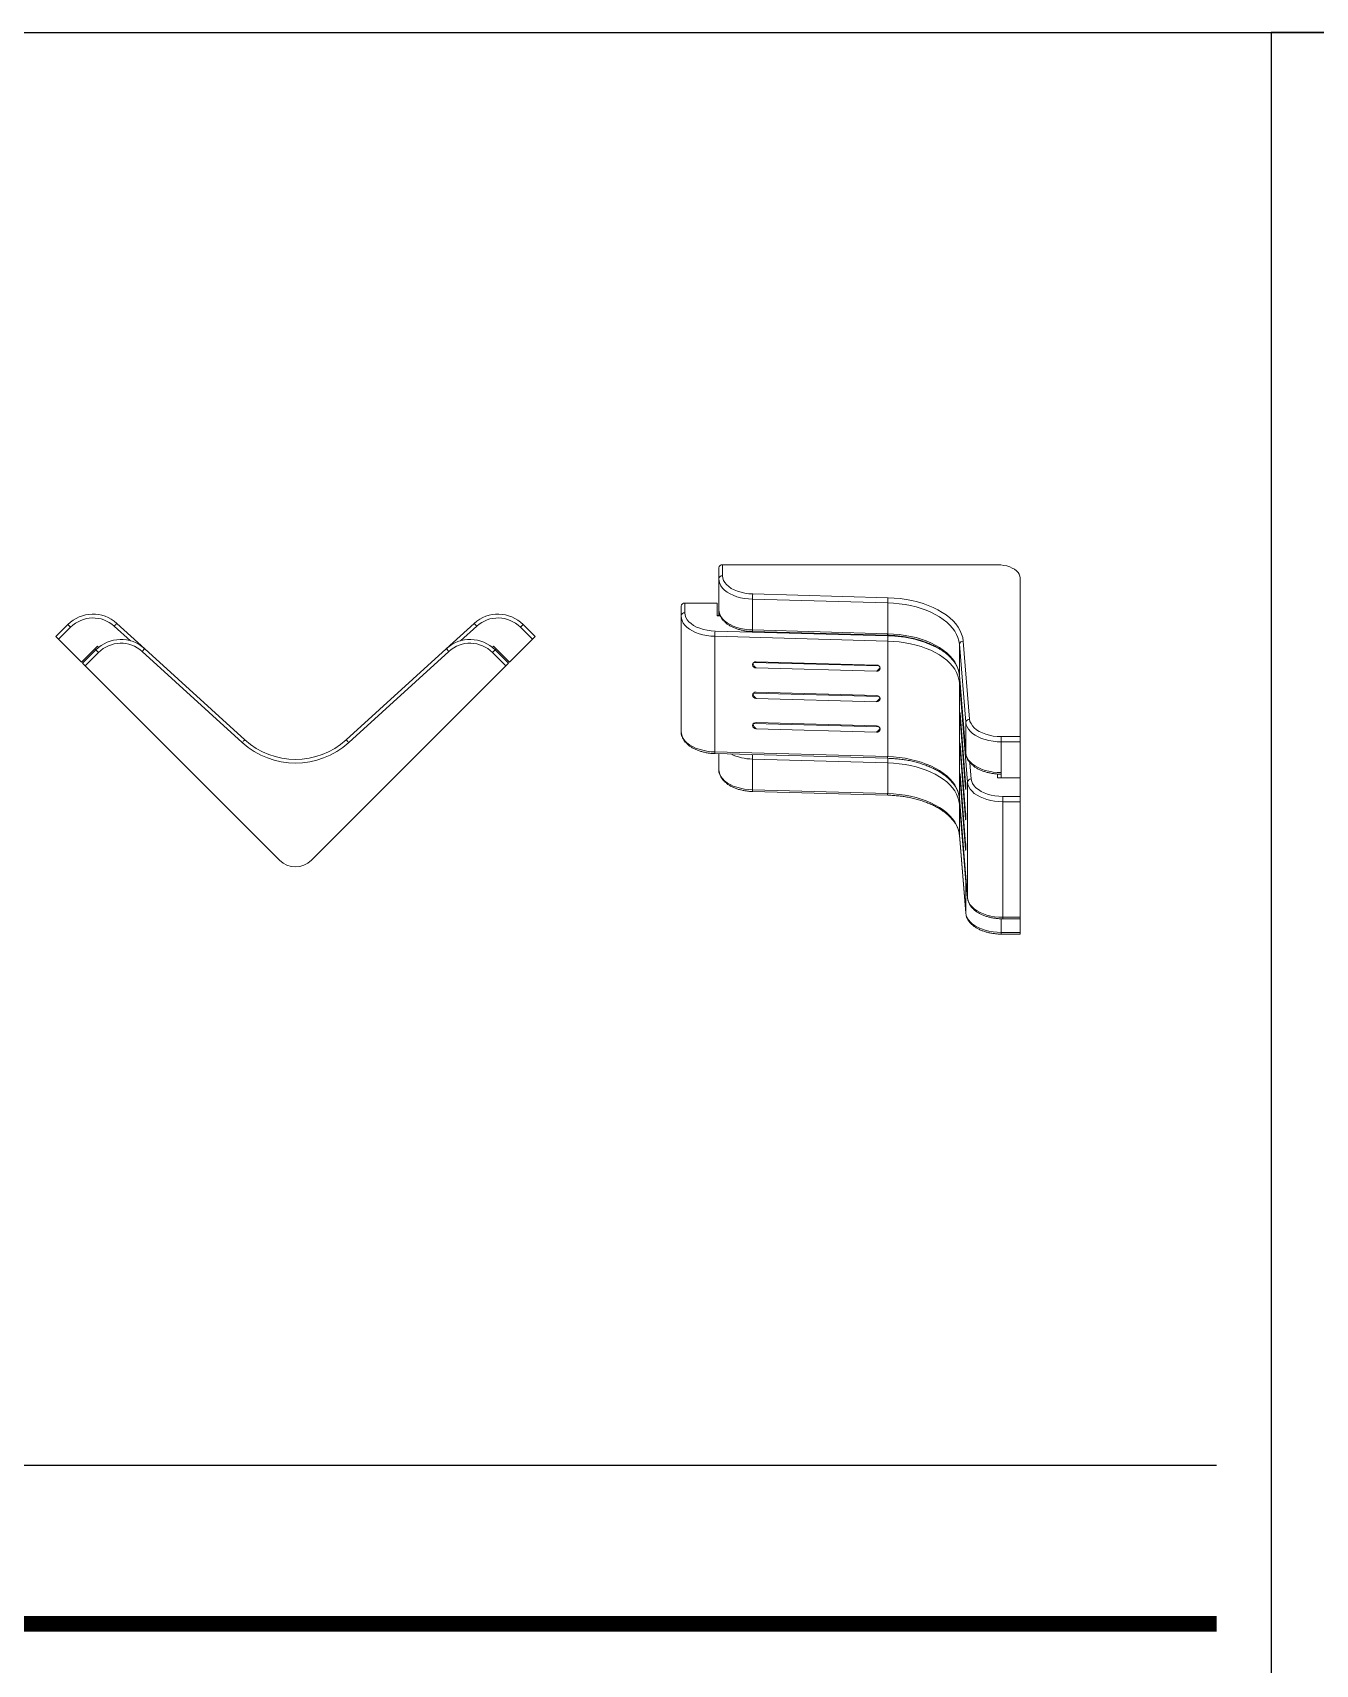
# Model space of a CAD drawing. Extents: x -256 to 8104, y -176 to 5714.
# Drawn here: x 6471 to 7280, y 4509 to 5538 of the extents above; entities that cross this region are included whole.
import ezdxf

# ---------------------------------------------------------------- set-up
doc = ezdxf.new("R2010")
doc.units = 0
doc.header["$LTSCALE"] = 30
doc.layers.get('0').update_dxf_attribs({"linetype": 'CONTINUOUS'})
doc.layers.add('curior-0Line', color=252, linetype='CONTINUOUS')
doc.layers.add('부자재', color=4, linetype='CONTINUOUS')

# ---------------------------------------------------------------- blocks, each defined once
blk = doc.blocks.new('U_T170_TOP')
at = {"color": 0, "lineweight": 15}
for p, q in [((-15.91, 15.91), (-15.1, 16.72)), ((-14.93, 16.54), (-15.73, 15.73)), ((-14.93, 16.54), (-15.1, 16.72)), ((-10.96, 15.63), (-12.03, 16.61)), ((-11.86, 16.79), (-10.01, 15.11)), ((10.01, 15.11), (11.86, 16.79)), ((12.03, 16.61), (10.96, 15.63)), ((14.93, 16.54), (15.1, 16.72)), ((15.73, 15.73), (14.93, 16.54)), ((15.1, 16.72), (15.91, 15.91)), ((-15.73, 15.73), (-15.91, 15.91)), ((-14.21, 14.21), (-15.73, 15.73)), ((-13.15, 15.27), (-14.21, 14.21)), ((-13.15, 15.27), (-13.07, 15.19)), ((13.07, 15.19), (13.15, 15.27)), ((14.21, 14.21), (13.15, 15.27)), ((15.73, 15.73), (14.21, 14.21)), ((15.91, 15.91), (15.73, 15.73)), ((-14.14, 14.14), (-13.25, 15.03)), ((-13.97, 13.97), (-14.14, 14.14)), ((-13.08, 14.85), (-13.97, 13.97)), ((-13.26, 15.03), (-13.33, 15.1)), ((-13.08, 14.85), (-13.25, 15.03)), ((-3.53, 8.88), (-10.18, 14.92)), ((-10.01, 15.11), (-3.37, 9.06)), ((3.37, 9.06), (10.01, 15.11)), ((10.18, 14.92), (3.53, 8.88)), ((13.08, 14.85), (13.25, 15.03)), ((13.97, 13.97), (13.08, 14.85)), ((13.25, 15.03), (14.14, 14.14)), ((13.33, 15.1), (13.26, 15.03)), ((14.14, 14.14), (13.97, 13.97)), ((-1.06, 1.06), (-13.97, 13.97)), ((13.97, 13.97), (1.06, 1.06))]:
    blk.add_line(p, q, dxfattribs=at)
at = {"color": 0, "lineweight": 15, "flags": 128}
for points in [[(-12.03, 16.61), (-12, 16.64), (-11.96, 16.68), (-11.94, 16.71), (-11.91, 16.74), (-11.89, 16.76), (-11.87, 16.78), (-11.86, 16.79), (-11.86, 16.79)], [(12.03, 16.61), (12, 16.64), (11.96, 16.68), (11.93, 16.71), (11.91, 16.74), (11.89, 16.76), (11.87, 16.78), (11.86, 16.79), (11.86, 16.79)], [(-10.18, 14.92), (-10.14, 14.96), (-10.11, 14.99), (-10.08, 15.03), (-10.06, 15.05), (-10.04, 15.08), (-10.02, 15.09), (-10.01, 15.1), (-10.01, 15.11)], [(10.18, 14.92), (10.14, 14.96), (10.11, 14.99), (10.08, 15.03), (10.06, 15.05), (10.04, 15.08), (10.02, 15.09), (10.01, 15.1), (10.01, 15.11)], [(-3.53, 8.88), (-3.5, 8.91), (-3.47, 8.95), (-3.44, 8.98), (-3.41, 9.01), (-3.39, 9.03), (-3.38, 9.05), (-3.37, 9.06), (-3.37, 9.06)], [(3.53, 8.88), (3.5, 8.91), (3.47, 8.95), (3.44, 8.98), (3.41, 9.01), (3.39, 9.03), (3.38, 9.05), (3.37, 9.06), (3.37, 9.06)]]:
    blk.add_lwpolyline(points, dxfattribs=at)
at = {"color": 0, "lineweight": 15}
for centre, radius, start, end in [((-13.44, 15.05), 2.35, 47.6983, 135), ((13.44, 15.05), 2.35, 45, 132.3017), ((-13.44, 15.05), 2.1, 47.6983, 135), ((13.44, 15.05), 2.1, 45, 132.3017), ((-11.59, 13.37), 2.35, 47.6983, 135), ((-11.59, 13.37), 2.1, 47.6983, 135), ((11.59, 13.37), 2.35, 45, 132.3017), ((11.59, 13.37), 2.1, 45, 132.3017), ((0, 12.76), 5.25, 227.6983, 312.3017), ((0, 12.76), 5, 227.6983, 312.3017), ((0, 2.12), 1.5, 225, 315)]:
    blk.add_arc(centre, radius, start, end, dxfattribs=at)
blk = doc.blocks.new('U_T170_ISO')
at = {"color": 0, "lineweight": 15}
for p, q in [((-8.75, 11.32), (-8.75, 12.05)), ((-8.5, 12.26), (-8.5, 11.53)), ((9.75, 12.26), (-8.5, 12.26)), ((-8.75, 9.28), (-8.75, 11.32)), ((11.25, 0.85), (11.25, 11.39)), ((2.46, 9.73), (-6.51, 9.97)), ((-6.51, 9.97), (-6.51, 7.93)), ((-6.5, 10.32), (2.47, 10.07)), ((-11.25, 8.86), (-11.25, 9.52)), ((-11.25, 1.19), (-11.25, 8.86)), ((-11, 9.72), (-11, 9.07)), ((-8.85, 9.72), (-11, 9.72)), ((-8.85, 8.86), (-8.85, 9.72)), ((-8.67, 8.9), (-8.85, 8.9)), ((-8.65, 8.86), (-8.85, 8.86)), ((-8.75, 8.9), (-8.75, 9.28)), ((2.46, 7.68), (2.46, 9.73)), ((-9, 7.85), (2.47, 7.54)), ((-6.51, 7.93), (2.46, 7.68)), ((-6.51, 7.82), (2.47, 7.58)), ((2.46, 7.19), (-9.01, 7.51)), ((-9.01, 7.51), (-9.01, -0.17)), ((2.46, -0.48), (2.46, 7.19)), ((7.64, 1.8), (7.22, 6.98)), ((7.22, 6.98), (7.22, 4.94)), ((7.47, 7.19), (7.89, 2.01)), ((-6.51, 5.62), (-6.51, 5.65)), ((-6.44, 5.76), (1.89, 5.54)), ((1.71, 5.6), (-6.26, 5.82)), ((-6.26, 5.41), (1.71, 5.19)), ((7.22, 4.94), (7.64, -0.24)), ((7.22, 4.92), (7.22, 4.94)), ((7.22, 4.92), (7.64, -0.26)), ((7.76, -2.18), (7.22, 4.45)), ((7.22, 4.45), (7.22, -3.23)), ((-6.51, 3.6), (-6.51, 3.63)), ((-6.44, 3.74), (1.89, 3.52)), ((1.71, 3.58), (-6.26, 3.8)), ((-6.26, 3.39), (1.71, 3.17)), ((7.24, 2.34), (7.26, 2.34)), ((7.63, -2.2), (7.26, 2.4)), ((-6.51, 1.58), (-6.51, 1.61)), ((-6.44, 1.72), (1.89, 1.5)), ((1.71, 1.56), (-6.26, 1.78)), ((-6.26, 1.37), (1.71, 1.15)), ((7.26, 1.99), (7.63, -2.61)), ((7.64, -0.24), (7.64, 1.8)), ((7.26, 0.32), (7.24, 0.32)), ((7.63, -4.22), (7.26, 0.38)), ((9.99, 0.51), (9.99, 0.85)), ((9.99, 0.85), (11.25, 0.85)), ((11.25, 0.51), (9.99, 0.51)), ((9.99, 0.51), (9.99, -1.54)), ((11.25, 0.85), (11.25, 0.51)), ((11.25, 0.51), (11.25, -1.88)), ((-9.01, -0.17), (2.46, -0.48)), ((-9.01, -0.27), (2.47, -0.59)), ((-8.75, -1.33), (-8.75, -0.28)), ((2.46, -0.89), (-6.51, -0.65)), ((-6.51, -0.65), (-6.51, -2.69)), ((2.46, -2.93), (2.46, -0.89)), ((7.26, -0.03), (7.63, -4.63)), ((7.64, -0.26), (7.64, -0.24)), ((7.92, -0.88), (8.01, -1.97)), ((7.26, -1.7), (7.24, -1.7)), ((7.63, -6.25), (7.26, -1.64)), ((7.26, -2.05), (7.63, -6.65)), ((9.75, -1.88), (9.75, -1.63)), ((11.25, -1.88), (9.75, -1.88)), ((9.99, -1.54), (10, -1.54)), ((9.99, -1.64), (9.99, -1.54)), ((9.99, -1.64), (10, -1.64)), ((10, -1.54), (10, -1.88)), ((11.25, -3.12), (11.25, -1.88)), ((-6.51, -2.69), (2.46, -2.93)), ((-6.51, -2.79), (2.47, -3.04)), ((7.22, -3.23), (7.76, -9.85)), ((7.22, -3.24), (7.22, -3.23)), ((7.22, -3.24), (7.76, -9.87)), ((7.76, -9.85), (7.76, -2.18)), ((10.11, -3.47), (10.11, -3.12)), ((10.11, -3.12), (11.25, -3.12)), ((11.25, -3.12), (11.25, -3.47)), ((7.64, -8.82), (7.22, -3.64)), ((7.22, -3.64), (7.22, -5.68)), ((11.25, -3.47), (10.11, -3.47)), ((10.11, -3.47), (10.11, -11.14)), ((11.25, -3.47), (11.25, -11.14)), ((7.22, -5.68), (7.64, -10.86)), ((7.22, -5.69), (7.22, -5.68)), ((7.22, -5.69), (7.64, -10.87)), ((7.64, -10.86), (7.64, -8.82)), ((7.76, -9.87), (7.76, -9.85)), ((7.64, -10.87), (7.64, -10.86)), ((9.99, -11.25), (9.99, -12.15)), ((10.11, -11.14), (11.25, -11.14)), ((10.11, -11.25), (10.11, -11.14)), ((10.11, -11.25), (11.25, -11.25)), ((11.25, -11.14), (11.25, -11.25)), ((11.25, -11.25), (11.25, -12.15)), ((9.99, -12.15), (11.25, -12.15)), ((9.99, -12.26), (9.99, -12.15)), ((9.99, -12.26), (11.25, -12.26)), ((11.25, -12.15), (11.25, -12.26))]:
    blk.add_line(p, q, dxfattribs=at)
at = {"color": 0, "lineweight": 15, "flags": 128}
for points in [[(11.25, 11.39), (11.23, 11.51), (11.19, 11.63), (11.11, 11.75), (11.01, 11.86), (10.88, 11.96), (10.73, 12.04), (10.56, 12.12), (10.37, 12.18), (10.17, 12.22), (9.96, 12.25), (9.75, 12.26)], [(-6.51, 9.97), (-6.78, 9.99), (-7.05, 10.02), (-7.31, 10.07), (-7.56, 10.14), (-7.79, 10.23), (-8, 10.33), (-8.19, 10.45), (-8.36, 10.57), (-8.5, 10.71), (-8.61, 10.86), (-8.69, 11.01), (-8.73, 11.17), (-8.75, 11.32)], [(-8.5, 11.53), (-8.48, 11.38), (-8.43, 11.22), (-8.35, 11.08), (-8.24, 10.94), (-8.09, 10.81), (-7.92, 10.69), (-7.72, 10.59), (-7.51, 10.5), (-7.27, 10.43), (-7.02, 10.37), (-6.76, 10.33), (-6.5, 10.32)], [(2.47, 10.07), (2.88, 10.05), (3.28, 10.02), (3.68, 9.96), (4.07, 9.89), (4.44, 9.79), (4.81, 9.69), (5.15, 9.56), (5.48, 9.42), (5.79, 9.27), (6.08, 9.1), (6.35, 8.93), (6.59, 8.74), (6.8, 8.53), (6.99, 8.33), (7.14, 8.11), (7.27, 7.88), (7.37, 7.66), (7.44, 7.42), (7.47, 7.19)], [(-9.01, 7.51), (-9.28, 7.52), (-9.55, 7.56), (-9.81, 7.61), (-10.06, 7.68), (-10.29, 7.77), (-10.5, 7.87), (-10.69, 7.98), (-10.86, 8.11), (-11, 8.25), (-11.11, 8.39), (-11.19, 8.55), (-11.23, 8.7), (-11.25, 8.86)], [(-11, 9.07), (-10.98, 8.91), (-10.93, 8.76), (-10.85, 8.61), (-10.74, 8.48), (-10.59, 8.35), (-10.42, 8.23), (-10.22, 8.12), (-10.01, 8.04), (-9.77, 7.96), (-9.52, 7.91), (-9.26, 7.87), (-9, 7.85)], [(-8.75, 9.28), (-8.73, 9.12), (-8.69, 8.97), (-8.61, 8.82), (-8.5, 8.67), (-8.36, 8.53), (-8.19, 8.41), (-8, 8.29), (-7.79, 8.19), (-7.56, 8.1), (-7.31, 8.03), (-7.05, 7.98), (-6.78, 7.95), (-6.51, 7.93)], [(7.22, 6.98), (7.19, 7.2), (7.12, 7.42), (7.03, 7.64), (6.91, 7.85), (6.76, 8.06), (6.58, 8.26), (6.38, 8.45), (6.15, 8.63), (5.9, 8.8), (5.62, 8.96), (5.33, 9.11), (5.01, 9.24), (4.68, 9.36), (4.34, 9.46), (3.98, 9.55), (3.61, 9.62), (3.23, 9.67), (2.85, 9.71), (2.46, 9.73)], [(2.46, 7.68), (2.85, 7.66), (3.23, 7.63), (3.61, 7.57), (3.98, 7.5), (4.34, 7.42), (4.68, 7.32), (5.01, 7.2), (5.33, 7.07), (5.62, 6.92), (5.9, 6.76), (6.15, 6.59), (6.38, 6.41), (6.58, 6.22), (6.76, 6.02), (6.91, 5.81), (7.03, 5.6), (7.12, 5.38), (7.19, 5.16), (7.22, 4.94)], [(7.22, 4.45), (7.19, 4.67), (7.12, 4.89), (7.03, 5.11), (6.91, 5.32), (6.76, 5.53), (6.58, 5.73), (6.38, 5.92), (6.15, 6.1), (5.9, 6.27), (5.62, 6.43), (5.33, 6.58), (5.01, 6.71), (4.68, 6.83), (4.34, 6.93), (3.98, 7.01), (3.61, 7.08), (3.23, 7.14), (2.85, 7.17), (2.46, 7.19)], [(7.24, 2.34), (7.24, 2.38), (7.25, 2.41), (7.25, 2.43), (7.25, 2.44), (7.25, 2.45), (7.25, 2.44), (7.25, 2.43), (7.26, 2.4)], [(-11.25, 1.19), (-11.23, 1.03), (-11.19, 0.87), (-11.11, 0.72), (-11, 0.57), (-10.86, 0.44), (-10.69, 0.31), (-10.5, 0.19), (-10.29, 0.09), (-10.06, 0.01), (-9.81, -0.06), (-9.55, -0.12), (-9.28, -0.15), (-9.01, -0.17)], [(9.99, 0.51), (9.72, 0.51), (9.45, 0.54), (9.18, 0.59), (8.93, 0.65), (8.69, 0.73), (8.47, 0.83), (8.27, 0.94), (8.1, 1.06), (7.95, 1.19), (7.83, 1.34), (7.73, 1.49), (7.67, 1.64), (7.64, 1.8)], [(7.89, 2.01), (7.92, 1.86), (7.99, 1.71), (8.08, 1.56), (8.21, 1.43), (8.36, 1.3), (8.54, 1.19), (8.75, 1.09), (8.97, 1.01), (9.21, 0.94), (9.46, 0.89), (9.73, 0.86), (9.99, 0.85)], [(7.24, 0.32), (7.24, 0.36), (7.25, 0.39), (7.25, 0.41), (7.25, 0.42), (7.25, 0.43), (7.25, 0.42), (7.25, 0.4), (7.26, 0.38)], [(2.46, -0.48), (2.85, -0.5), (3.23, -0.54), (3.61, -0.59), (3.98, -0.66), (4.34, -0.75), (4.68, -0.85), (5.01, -0.97), (5.33, -1.1), (5.62, -1.25), (5.9, -1.4), (6.15, -1.57), (6.38, -1.76), (6.58, -1.95), (6.76, -2.15), (6.91, -2.35), (7.03, -2.57), (7.12, -2.78), (7.19, -3.01), (7.22, -3.23)], [(7.22, -3.64), (7.19, -3.41), (7.12, -3.19), (7.03, -2.97), (6.91, -2.76), (6.76, -2.55), (6.58, -2.36), (6.38, -2.16), (6.15, -1.98), (5.9, -1.81), (5.62, -1.65), (5.33, -1.51), (5.01, -1.38), (4.68, -1.26), (4.34, -1.16), (3.98, -1.07), (3.61, -1), (3.23, -0.95), (2.85, -0.91), (2.46, -0.89)], [(7.64, -0.24), (7.67, -0.4), (7.73, -0.56), (7.83, -0.71), (7.95, -0.85), (8.1, -0.98), (8.27, -1.1), (8.47, -1.21), (8.69, -1.31), (8.93, -1.39), (9.18, -1.45), (9.45, -1.5), (9.72, -1.53), (9.99, -1.54)], [(-8.75, -1.33), (-8.73, -1.49), (-8.69, -1.65), (-8.61, -1.8), (-8.5, -1.94), (-8.36, -2.08), (-8.19, -2.21), (-8, -2.32), (-7.79, -2.43), (-7.56, -2.51), (-7.31, -2.58), (-7.05, -2.63), (-6.78, -2.67), (-6.51, -2.69)], [(7.24, -1.7), (7.24, -1.66), (7.25, -1.63), (7.25, -1.61), (7.25, -1.6), (7.25, -1.59), (7.25, -1.6), (7.25, -1.62), (7.26, -1.64)], [(8.01, -1.97), (8.04, -2.12), (8.1, -2.27), (8.2, -2.41), (8.32, -2.55), (8.48, -2.67), (8.66, -2.79), (8.86, -2.88), (9.09, -2.97), (9.33, -3.03), (9.58, -3.08), (9.84, -3.11), (10.11, -3.12)], [(2.46, -2.93), (2.85, -2.95), (3.23, -2.99), (3.61, -3.04), (3.98, -3.11), (4.34, -3.2), (4.68, -3.3), (5.01, -3.42), (5.33, -3.55), (5.62, -3.7), (5.9, -3.85), (6.15, -4.02), (6.38, -4.21), (6.58, -4.4), (6.76, -4.6), (6.91, -4.8), (7.03, -5.02), (7.12, -5.23), (7.19, -5.45), (7.22, -5.68)], [(7.64, -2.55), (7.64, -2.59), (7.64, -2.62), (7.64, -2.64), (7.64, -2.65), (7.64, -2.66), (7.64, -2.65), (7.63, -2.64), (7.63, -2.61)], [(10.11, -3.47), (9.83, -3.46), (9.56, -3.43), (9.3, -3.39), (9.05, -3.32), (8.81, -3.24), (8.59, -3.15), (8.39, -3.04), (8.21, -2.92), (8.07, -2.78), (7.94, -2.64), (7.85, -2.49), (7.79, -2.33), (7.76, -2.18)], [(7.64, -4.57), (7.64, -4.61), (7.64, -4.64), (7.64, -4.66), (7.64, -4.67), (7.64, -4.68), (7.64, -4.67), (7.63, -4.66), (7.63, -4.63)], [(7.64, -6.59), (7.64, -6.63), (7.64, -6.66), (7.64, -6.68), (7.64, -6.7), (7.64, -6.7), (7.64, -6.69), (7.63, -6.68), (7.63, -6.65)], [(7.7, -9.04), (7.67, -8.97), (7.64, -8.82)], [(7.76, -9.85), (7.79, -10.01), (7.85, -10.16), (7.94, -10.31), (8.07, -10.46), (8.21, -10.59), (8.39, -10.71), (8.59, -10.82), (8.81, -10.92), (9.05, -11), (9.3, -11.06), (9.56, -11.11), (9.83, -11.14), (10.11, -11.14)], [(7.64, -10.86), (7.67, -11.02), (7.73, -11.17), (7.83, -11.32), (7.95, -11.46), (8.1, -11.6), (8.27, -11.72), (8.47, -11.83), (8.69, -11.92), (8.93, -12), (9.18, -12.07), (9.45, -12.11), (9.72, -12.14), (9.99, -12.15)]]:
    blk.add_lwpolyline(points, dxfattribs=at)
at = {"color": 0, "lineweight": 15}
for centre, radius, start, end in [((-8.52, 12.03), 0.231, 84.8175, 173.6488), ((-8.52, 11.3), 0.231, 84.8175, 173.6488), ((-1.37, 9.97), 5.14, 176.1209, 180.0085), ((7.6, 9.73), 5.14, 176.1213, 180.0084), ((-11.02, 9.49), 0.231, 84.8175, 173.6487), ((-11.02, 8.84), 0.231, 84.8175, 173.6487), ((-3.87, 7.51), 5.14, 176.1212, 180.0082), ((-5.99, 7.9), 0.521, 176.8578, 188.5235), ((2.98, 7.66), 0.522, 176.8667, 188.5065), ((7.6, 7.19), 5.14, 176.1213, 180.0084), ((2.43, 0.13), 7.41, 61.8305, 89.6456), ((7.46, 6.95), 0.238, 86.7837, 173.5888), ((-6.29, 5.6), 0.223, 82.8643, 173.7701), ((-6.28, 5.65), 0.238, 186.4109, 273.2166), ((1.73, 5.36), 0.238, 6.4112, 93.2164), ((1.74, 5.42), 0.223, 262.8645, 353.7699), ((7.4, 4.44), 0.181, 145.7987, 179.3784), ((-6.29, 3.58), 0.223, 82.8642, 173.7701), ((-6.28, 3.63), 0.238, 186.4109, 273.2166), ((1.73, 3.34), 0.238, 6.4111, 93.2164), ((1.74, 3.39), 0.223, 262.8645, 353.7699), ((12.38, 2.34), 5.14, 179.9921, 183.8789), ((-6.29, 1.56), 0.223, 82.8642, 173.7701), ((-6.28, 1.61), 0.238, 186.4108, 273.2167), ((1.73, 1.32), 0.238, 6.4111, 93.2165), ((1.74, 1.37), 0.223, 262.8644, 353.77), ((7.88, 1.77), 0.238, 86.7833, 173.5899), ((12.38, 0.32), 5.14, 179.9921, 183.8789), ((-8.49, -0.2), 0.521, 176.8605, 188.5208), ((-6.47, 2.77), 3.41, 244.1101, 269.3795), ((-0.84, -0.66), 5.67, 176.8369, 179.8945), ((2.98, -0.51), 0.522, 176.8668, 188.5065), ((8.12, -0.9), 5.65, 176.7991, 179.897), ((12.38, -1.7), 5.14, 179.9921, 183.8789), ((8, -2.2), 0.238, 86.7832, 173.5894), ((-5.99, -2.72), 0.521, 176.8578, 188.5235), ((2.98, -2.96), 0.522, 176.8666, 188.5067), ((2.51, -2.55), 5.14, 359.9921, 3.8789), ((7.4, -3.64), 0.18, 149.1489, 179.4597), ((2.51, -4.57), 5.14, 359.9921, 3.8789), ((2.51, -6.59), 5.14, 359.9921, 3.8789), ((7.82, -8.82), 0.18, 149.1509, 179.4601)]:
    blk.add_arc(centre, radius, start, end, dxfattribs=at)
for centre, major_axis, ratio, start_param, end_param in [((-6.26, 5.61), (-0.208, 0.231), 0.502458, 0.791894, 2.081477), ((1.71, 5.4), (0.236, 0.212), 0.530649, 4.268199, 5.439629), ((-6.26, 3.59), (-0.208, 0.231), 0.502458, 0.791894, 2.081477), ((1.71, 3.38), (0.236, 0.212), 0.530649, 4.268199, 5.439629), ((-6.26, 1.57), (-0.208, 0.231), 0.502458, 0.791894, 2.081477), ((1.71, 1.36), (0.236, 0.212), 0.530649, 4.268199, 5.439629), ((7.26, 2.2), (0.208, 0.231), 0.502458, 4.201709, 4.334689), ((7.26, 0.18), (0.208, 0.231), 0.502458, 4.201709, 4.334689), ((7.26, -1.84), (0.208, 0.231), 0.502458, 4.201709, 4.334689)]:
    blk.add_ellipse(centre, major_axis=major_axis, ratio=ratio, start_param=start_param, end_param=end_param, dxfattribs=at)
for points, knots in [([(-8.75, 9.28), (-8.75, 9.25), (-8.75, 9.16), (-8.72, 9.03), (-8.66, 8.87), (-8.58, 8.72), (-8.48, 8.58), (-8.34, 8.45), (-8.19, 8.32), (-8.01, 8.21), (-7.82, 8.11), (-7.61, 8.02), (-7.38, 7.95), (-7.14, 7.89), (-6.9, 7.85), (-6.69, 7.83), (-6.55, 7.82), (-6.51, 7.82)], [0, 0, 0, 0, 0.0406096, 0.1068741, 0.1733442, 0.240741, 0.3095377, 0.3798356, 0.4513879, 0.5237558, 0.5965073, 0.6692957, 0.7419644, 0.8144757, 0.886841, 0.9590982, 1, 1, 1, 1]), ([(2.47, 7.58), (2.53, 7.58), (2.72, 7.57), (3.03, 7.55), (3.39, 7.51), (3.74, 7.45), (4.09, 7.38), (4.43, 7.3), (4.75, 7.2), (5.06, 7.09), (5.36, 6.96), (5.64, 6.83), (5.89, 6.68), (6.13, 6.53), (6.35, 6.37), (6.54, 6.2), (6.71, 6.02), (6.86, 5.84), (6.99, 5.65), (7.08, 5.46), (7.16, 5.27), (7.2, 5.09), (7.22, 4.97), (7.22, 4.92)], [0, 0, 0, 0, 0.025823, 0.075136, 0.124443, 0.173727, 0.222982, 0.272201, 0.321376, 0.370503, 0.419576, 0.468595, 0.517561, 0.566485, 0.615385, 0.664285, 0.713227, 0.76228, 0.81154, 0.861131, 0.911196, 0.961859, 1, 1, 1, 1]), ([(-11.25, 1.19), (-11.25, 1.15), (-11.25, 1.07), (-11.22, 0.93), (-11.16, 0.77), (-11.08, 0.62), (-10.98, 0.48), (-10.84, 0.35), (-10.69, 0.22), (-10.51, 0.11), (-10.32, 0.01), (-10.11, -0.08), (-9.88, -0.15), (-9.64, -0.21), (-9.4, -0.25), (-9.19, -0.27), (-9.05, -0.27), (-9.01, -0.27)], [0, 0, 0, 0, 0.04061, 0.106874, 0.173344, 0.240741, 0.309538, 0.379836, 0.451388, 0.523756, 0.596507, 0.669296, 0.741965, 0.814476, 0.886841, 0.959098, 1, 1, 1, 1]), ([(2.47, -0.59), (2.53, -0.59), (2.72, -0.6), (3.03, -0.62), (3.39, -0.66), (3.74, -0.71), (4.09, -0.78), (4.43, -0.87), (4.75, -0.97), (5.06, -1.08), (5.36, -1.2), (5.64, -1.34), (5.89, -1.48), (6.13, -1.64), (6.35, -1.8), (6.54, -1.97), (6.71, -2.15), (6.86, -2.33), (6.99, -2.52), (7.08, -2.71), (7.16, -2.9), (7.2, -3.08), (7.22, -3.19), (7.22, -3.24)], [0, 0, 0, 0, 0.0258235, 0.0751363, 0.1244427, 0.1737269, 0.222982, 0.2722007, 0.3213761, 0.3705026, 0.4195759, 0.4685947, 0.5175612, 0.5664851, 0.6153849, 0.6642848, 0.7132267, 0.7622797, 0.8115397, 0.8611312, 0.9111957, 0.9618586, 1, 1, 1, 1]), ([(7.64, -0.26), (7.65, -0.29), (7.66, -0.38), (7.7, -0.51), (7.76, -0.66), (7.86, -0.81), (7.98, -0.95), (8.12, -1.08), (8.29, -1.2), (8.47, -1.31), (8.67, -1.4), (8.89, -1.48), (9.12, -1.54), (9.37, -1.59), (9.61, -1.63), (9.82, -1.64), (9.95, -1.64), (9.99, -1.64)], [0, 0, 0, 0, 0.04065, 0.107137, 0.174093, 0.24225, 0.311907, 0.382985, 0.455118, 0.527848, 0.600785, 0.673654, 0.746377, 0.818943, 0.891378, 0.963729, 1, 1, 1, 1]), ([(-8.75, -1.33), (-8.75, -1.36), (-8.75, -1.45), (-8.72, -1.59), (-8.66, -1.74), (-8.58, -1.89), (-8.48, -2.03), (-8.34, -2.17), (-8.19, -2.29), (-8.01, -2.41), (-7.82, -2.51), (-7.61, -2.6), (-7.38, -2.67), (-7.14, -2.72), (-6.9, -2.76), (-6.69, -2.79), (-6.55, -2.79), (-6.51, -2.79)], [0, 0, 0, 0, 0.04061, 0.106874, 0.173344, 0.240741, 0.309538, 0.379836, 0.451388, 0.523756, 0.596507, 0.669296, 0.741964, 0.814476, 0.886841, 0.959098, 1, 1, 1, 1]), ([(2.47, -3.04), (2.53, -3.04), (2.72, -3.05), (3.03, -3.07), (3.39, -3.11), (3.74, -3.16), (4.09, -3.23), (4.43, -3.32), (4.75, -3.42), (5.06, -3.53), (5.36, -3.65), (5.64, -3.79), (5.89, -3.93), (6.13, -4.09), (6.35, -4.25), (6.54, -4.42), (6.71, -4.6), (6.86, -4.78), (6.99, -4.96), (7.08, -5.15), (7.16, -5.35), (7.2, -5.53), (7.22, -5.64), (7.22, -5.69)], [0, 0, 0, 0, 0.0258235, 0.0751363, 0.1244427, 0.1737269, 0.222982, 0.2722007, 0.3213761, 0.3705026, 0.4195759, 0.4685947, 0.5175612, 0.5664851, 0.6153849, 0.6642848, 0.7132267, 0.7622797, 0.8115397, 0.8611312, 0.9111957, 0.9618586, 1, 1, 1, 1]), ([(7.76, -9.87), (7.77, -9.9), (7.78, -9.98), (7.81, -10.12), (7.88, -10.27), (7.98, -10.42), (8.09, -10.56), (8.24, -10.69), (8.4, -10.81), (8.59, -10.91), (8.79, -11.01), (9.01, -11.09), (9.24, -11.15), (9.48, -11.2), (9.73, -11.23), (9.94, -11.25), (10.07, -11.25), (10.11, -11.25)], [0, 0, 0, 0, 0.04065, 0.107137, 0.174093, 0.24225, 0.311907, 0.382985, 0.455118, 0.527848, 0.600785, 0.673654, 0.746376, 0.818942, 0.891378, 0.963728, 1, 1, 1, 1]), ([(7.64, -10.87), (7.65, -10.9), (7.66, -10.99), (7.7, -11.13), (7.76, -11.28), (7.86, -11.43), (7.98, -11.56), (8.12, -11.69), (8.29, -11.81), (8.47, -11.92), (8.67, -12.02), (8.89, -12.09), (9.12, -12.16), (9.37, -12.21), (9.61, -12.24), (9.82, -12.26), (9.95, -12.26), (9.99, -12.26)], [0, 0, 0, 0, 0.04065, 0.107137, 0.174093, 0.24225, 0.311907, 0.382985, 0.455118, 0.527848, 0.600785, 0.673654, 0.746377, 0.818943, 0.891378, 0.963729, 1, 1, 1, 1])]:
    blk.add_open_spline(points, degree=3, knots=knots, dxfattribs=at)
blk = doc.blocks.new('URINAL_04')
at = {"color": 8}
blk.add_line((5832, 4634.8), (7217.2, 4634.8), dxfattribs=at)
at = {"color": 2}
for points in [[(-0.7, 5538.4), (7251.6, 5538.4), (7251.6, 0.1), (-0.7, 0.1)], [(-0.7, 5538.4), (7251.6, 5538.4), (7251.6, 0.1), (-0.7, 0.1)], [(-0.7, 5538.4), (7981.2, 5538.4), (7981.2, 0.1), (-0.7, 0.1)]]:
    blk.add_lwpolyline(points, close=True, dxfattribs=at)
at = {"color": 8, "const_width": 10}
blk.add_lwpolyline([(5832, 4534.8), (7217.2, 4534.8)], dxfattribs=at)
at = {"layer": 'curior-0Line'}
blk.add_line((7251.6, 5538.4), (7251.6, 0.8), dxfattribs=at)
blk.add_lwpolyline([(7984.1, 5538.4), (7251.6, 5538.4), (7251.6, 0.1), (7984.1, 0.1)], close=True, dxfattribs=at)
at = {"layer": '부자재', "xscale": 9.5, "yscale": 9.5}
for name, p in [('U_T170_ISO', (6986.5, 5086.3)), ('U_T170_TOP', (6636.5, 5006.3))]:
    blk.add_blockref(name, p, dxfattribs=at)

msp = doc.modelspace()

# ---------------------------------------------------------------- block references
msp.add_blockref('URINAL_04', (0, 0))

doc.saveas('drawing.dxf')
